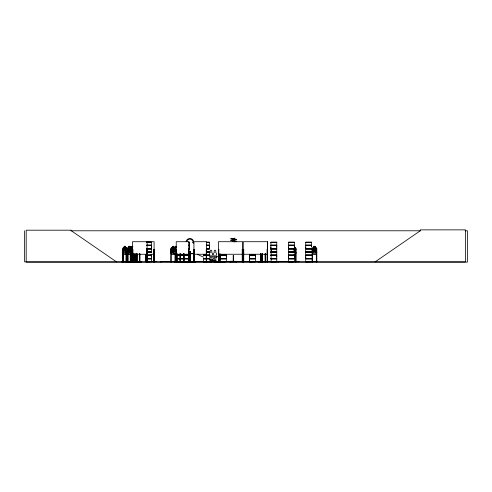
<?xml version="1.0" encoding="UTF-8"?>
<svg xmlns="http://www.w3.org/2000/svg" width="492" height="492" viewBox="0 0 492 492"><rect width="100%" height="100%" fill="white"/><g stroke="black" fill="none" stroke-linecap="round" stroke-linejoin="round"><path stroke-width="0.74" d="M145.718 258.386L145.718 255.502M151.573 256.947L151.573 255.502L145.712 255.502L145.712 258.386L151.579 258.386L151.579 255.502M151.573 247.082L151.573 245.643L146.573 245.643M188.725 245.643L189.592 245.643L189.586 248.522L188.725 248.522M209.407 247.082L209.407 245.643L206.48 245.643M226.345 256.947L226.345 255.502L220.484 255.502M249.555 258.386L249.555 255.502L255.416 255.502L255.41 258.386L249.549 258.386L249.549 255.502M255.41 256.947L255.41 255.502M270.889 248.522L270.889 245.643L276.756 245.643L276.75 248.522L270.889 248.522L270.895 247.082M276.75 256.947L276.75 255.502L270.889 255.502M276.75 247.082L276.75 245.643M288.509 258.386L288.509 255.502L294.376 255.502L294.37 258.386L288.509 258.386L288.515 256.947M294.376 248.522L288.509 248.522L288.515 247.082M294.37 256.947L294.37 255.502M311.577 258.386L305.71 258.386L305.716 256.947M311.577 248.522L305.71 248.522L305.716 247.082M311.571 245.643L311.571 247.082L311.577 245.643L305.71 245.643L305.71 248.522M209.414 261.744L203.35 261.805L208.614 261.633M217.655 261.861L222.353 261.861M269.88 261.633L258.269 261.867M211.794 261.16L212.113 255.114A1.568 1.568 0 0 0 211.794 252.648L211.794 250.957A0.781 0.781 0 0 0 211.007 250.176A0.781 0.781 0 0 0 210.225 250.957L210.225 252.648A1.568 1.568 0 0 0 209.9 255.114L210.225 261.16L211.818 261.178L211.72 261.861M216 261.498L216.185 260.846L216.369 261.842L215.699 261.756L216.117 255.114A1.568 1.568 0 0 0 215.791 252.648L215.791 250.957A0.781 0.781 0 0 0 215.01 250.176A0.781 0.781 0 0 0 214.223 250.957L214.223 252.648A1.568 1.568 0 0 0 213.897 255.114L214.254 261.726L214.678 261.849M145.7 261.861L145.712 258.964L151.579 258.964L151.579 261.744L145.269 261.609L149.113 261.836M183.774 261.412L183.707 261.75M210.896 260.502L211.173 260.489M215.047 260.256L215.17 260.489M220.428 261.621L220.508 261.184L220.594 261.621M276.762 252.033L270.883 252.033L276.762 251.879L276.756 249.106L270.889 249.106M270.877 261.861L276.762 261.744L276.756 258.964L270.889 258.964M234.832 241.012L231.547 240.643L236.498 241.412L235.471 241.664L236.16 241.431L234.77 241.043M174.236 261.83L195.994 261.615L186.843 261.867M195.988 261.83L174.242 261.805M141.401 261.836L121.364 261.603L124.144 261.861M141.425 261.627L125.214 261.621M130.94 254.063L131.401 252.531L131.37 248.386L130.927 247.845L131.425 248.386L131.671 261.842M126.186 247.833L126.659 248.374L126.659 252.519L126.198 254.056L123.252 254.056M130.927 254.013L131.346 252.525L132.004 254.063M131.425 252.531L130.958 254.063L128.006 254.063L127.692 248.417L128.068 247.894L131.721 247.894L131.678 246.301L131.647 247.845M260.403 261.83L260.409 253.755M121.333 261.824L124.113 261.818M131.407 261.836L131.327 248.411L130.909 247.894L131.376 248.411L132.022 247.845M131.567 261.83L131.585 249.333M131.856 261.633L131.954 249.333M296.141 252.531L295.612 254.063L294.167 254.063M316.731 252.525L316.215 254.013L312.666 254.013L312.205 252.525L312.205 248.417L312.641 247.845L313.693 247.845L313.693 246.301L315.237 246.301L315.188 247.894L315.956 248.411L315.956 251.289L315.188 252.525L313.748 252.525L312.974 251.289L312.974 248.411L313.748 247.894L313.748 246.351L315.188 246.351M316.78 252.531L316.251 254.063L312.629 254.063L312.149 252.531M217.298 261.867L217.519 261.836M218.743 261.861L218.755 261.412M243.632 261.836L243.675 249.333L243.263 249.333M243.86 261.609L242.101 261.805L242.169 261.412M130.675 261.836L130.706 253.755M130.866 261.83L130.847 261.412L131.364 261.412M132.084 261.83L131.997 249.333L131.542 249.333M127.957 253.731L130.362 247.845M255.422 261.744L249.536 261.861M176.726 261.805L176.739 261.412M189.764 261.83L189.887 251.799M229.702 261.713L230.096 261.787L230.158 261.258L236.424 261.363L230.158 261.344M230.115 261.393L230.176 261.867M271.018 261.83L271.061 261.412M231.547 240.643L230.933 240.379M130.109 252.525L130.731 251.289L130.749 248.411L130.122 247.894M130.749 251.289L130.122 252.525L128.941 252.525L128.32 251.289L128.32 248.411L128.941 247.894L128.91 246.301L128.879 247.845M176.142 250.508C175.472 252.857 173.707 252.353 175.81 250.17C173.768 248.398 175.589 247.476 176.111 249.819M294.068 249.364C294.763 247.298 295.938 248.989 294.142 250.176C296.282 252.371 294.456 252.833 293.835 250.508M130.165 248.392L129.47 249.819L128.443 248.405L129.224 250.17C127.471 252.021 129.082 252.974 129.488 250.508C129.931 252.968 131.469 252.027 129.74 250.176L130.528 248.405L128.941 248.411L128.953 251.289L130.122 251.289L130.109 248.411M230.994 240.453L231.658 240.643M294.548 252.525L295.323 251.289L295.323 248.411L294.548 247.894L294.597 246.301M215.115 261.621L216.179 261.744M215.275 261.861L215.637 261.849M215.908 261.842L216.302 261.861M221.412 261.867L221.068 261.861M127.625 248.392L128.049 247.845L127.625 248.392L127.668 261.867M123.301 247.833L122.865 248.386L123.314 247.882L126.198 247.882M130.38 248.392L130.78 247.845M130.417 248.417L130.81 247.845M176.468 254.063L171.333 254.063L170.859 252.531L170.859 248.392L171.345 247.845L172.397 247.845M170.908 248.417L171.37 247.894L175.416 247.894L175.361 246.301L176.388 246.301M174.309 247.845L173.817 248.392L173.817 252.531L174.297 254.063M210.016 261.498L209.832 260.846L209.709 261.861M211.529 261.787L212.181 261.664L212.181 260.846L212.003 261.498M124.193 247.882L123.566 248.398L123.566 251.277L124.193 252.513L125.362 252.513L125.989 251.277L125.989 248.398L125.362 247.882L125.405 246.289L124.119 246.289L124.162 247.882M128.326 248.411L128.953 247.894M131.081 248.411L131.721 247.894M288.497 251.886L294.382 252.033M288.509 261.744L288.515 258.964L294.376 258.964L294.376 261.744L288.497 261.861M375.113 261.867L420.279 230.785L420.279 229.869L465.438 229.869L465.438 261.867L24.6 261.867L24.6 230.785M175.416 247.894L174.642 248.411L174.642 251.289L175.416 252.525M217.144 261.793L217.458 261.855M224.334 261.867L224.057 261.793M233.048 238.423L235.133 238.233L230.699 238.811L232.23 239.094M230.994 238.848L233.054 238.429M211.578 261.867L210.121 261.861L211.818 261.615M210.355 261.861L210.681 261.849M210.656 261.861L210.25 261.726M212.058 261.861L211.831 261.787M212.157 261.756L209.832 261.664M213.682 261.867L213.829 260.846L214.014 261.498M214.315 261.756L226.357 261.744L226.345 258.964L220.484 258.964M170.699 261.836L170.829 249.333L171.253 249.333L171.302 261.867M291.375 261.836L291.436 261.412M305.698 251.886L311.584 252.002M311.584 261.744L305.698 261.861M215.139 260.403L214.961 260.539M234.032 241.83L235.742 241.646M234.309 239.34L236.769 239.739C227.525 240.588 234.315 240.293 236.043 239.506M70.774 230.785L420.512 230.785M465.094 230.785L467.4 230.785L467.4 262.131L26.187 262.131L26.187 230.195L71.352 230.195L71.352 230.785L116.512 261.867M146.567 242.169L151.585 242.169M188.725 242.162L189.592 242.169M206.48 242.156L209.414 242.169M270.883 242.169L276.762 242.169M288.503 242.169L294.382 242.169M305.71 242.169L311.584 242.169M146.567 242.273L151.585 242.285L151.573 245.065L146.573 245.065M188.737 242.279L189.592 242.273L189.592 245.065L188.725 245.065M206.388 242.279L209.414 242.279L209.407 245.065L206.48 245.065M146.579 242.458L151.573 242.458M188.719 242.458L189.586 242.458L189.586 245.065M206.363 242.458L209.407 242.458M270.895 242.458L276.75 242.458M288.515 242.458L294.37 242.458M305.716 242.458L311.571 242.458M147.157 245.262L151.622 245.262M188.762 245.262L189.629 245.262M206.48 245.262L209.451 245.262M270.852 245.262L276.799 245.262M288.472 245.262L294.419 245.262M305.673 245.262L311.62 245.262M147.157 245.44L151.622 245.44M188.762 245.44L189.629 245.44M206.48 245.44L209.451 245.44M270.852 245.44L276.799 245.44M288.472 245.44L294.419 245.44M305.673 245.44L311.62 245.44M294.376 245.643L288.509 245.643L288.509 248.522M128.873 246.301L130.165 246.301L130.165 247.845L131.678 247.845M128.91 246.351L130.122 246.351M131.69 246.351L132.877 246.351M172.452 246.351L173.891 246.351L173.891 247.894M132.692 246.609L131.93 246.609L131.93 247.125L132.692 247.125M176.597 246.609L175.669 246.609L175.669 247.125L176.597 247.125M123.264 247.833L124.15 247.833M125.374 247.833L126.216 247.833M128.018 247.845L128.91 247.845M175.361 247.845L173.94 247.845L173.94 246.301L172.397 246.301L172.452 247.894L171.677 248.411L171.677 251.289L172.452 252.525L173.891 252.525L174.334 254.013M294.597 247.845L295.6 247.845L296.141 248.386L296.141 261.867M315.237 247.845L316.233 247.845L316.78 248.386L316.842 261.836M294.548 247.894L295.575 247.894M312.666 247.894L316.215 247.894L316.731 248.411M126.167 247.882L126.659 248.374M173.891 248.411L172.452 248.411L172.452 251.289L173.891 251.289M146.573 248.522L151.579 248.522L151.579 245.643M206.48 248.522L209.414 248.522L209.414 245.643M147.157 248.724L151.622 248.724M188.762 248.724L189.629 248.724M206.48 248.724L209.451 248.724M270.852 248.724L276.799 248.724M288.472 248.724L294.419 248.724M305.673 248.724L311.62 248.724M147.157 248.903L151.622 248.903M188.762 248.903L189.629 248.903M206.48 248.903L209.451 248.903M270.852 248.903L276.799 248.903M288.472 248.903L294.419 248.903M305.673 248.903L311.62 248.903M146.573 249.106L151.579 249.106L151.579 251.879L146.579 251.806M188.725 249.106L189.592 249.106M206.48 249.106L209.414 249.106M294.376 249.106L288.509 249.106L288.509 251.879L294.382 251.886M311.577 249.106L305.71 249.106L305.71 251.879L311.584 251.879L305.716 251.806M126.579 249.321L126.143 249.321L126.13 261.867M130.884 249.333L131.327 249.333M132.477 249.333L132.858 249.333L132.84 261.83M176.241 249.333L176.591 249.333M193.934 249.333L194.291 249.333M218.399 249.333L218.854 249.333M242.667 249.333L242.212 249.333L242.212 261.867M271.11 249.333L271.535 249.333M296.092 249.333L295.667 249.333L295.618 261.867M312.125 249.333L312.549 249.333L312.5 261.867M316.731 249.333L316.307 249.333L316.356 261.867M189.752 251.375L190.213 251.375M190.232 261.867L190.213 251.277L189.752 251.277L189.752 251.799L190.213 251.701M189.586 251.806L188.719 251.806L189.592 251.886M189.752 251.799L190.213 251.799M206.48 251.799L209.407 251.806L206.48 251.886M270.895 251.806L276.75 251.806M288.515 251.806L294.37 251.806M146.567 251.886L151.585 251.886M146.567 252.002L151.585 252.033M188.725 252.027L189.592 252.033M206.48 251.99L209.414 252.002M146.567 252.138L151.585 252.15M188.737 252.15L189.592 252.138M206.48 252.132L209.414 252.15M270.883 252.138L276.762 252.15L276.75 254.924L270.889 254.924M294.382 252.15L288.503 252.15L288.515 254.924L294.376 254.924M311.584 252.138L305.71 252.15L305.716 254.924L311.577 254.924M146.579 252.316L151.573 252.316M188.719 252.316L189.586 252.316M206.363 252.316L209.407 252.316M270.895 252.316L276.75 252.316M288.515 252.316L294.37 252.316M305.716 252.316L311.571 252.316M122.895 248.386L122.895 252.519M189.807 253.38L190.33 253.38L190.398 261.836M190.736 253.503L194.002 253.503M190.736 253.767L194.002 253.767M189.807 253.903L190.33 253.903M123.283 254.001L126.198 254.001M128.037 254.013L130.958 254.013M171.37 254.013L176.462 254.013M294.161 254.013L295.575 254.013M189.807 254.032L190.33 254.032M132.477 254.253L147.077 254.253M151.026 254.253L154.101 254.253M176.241 254.253L188.78 254.253M193.934 254.253L206.474 254.253M218.399 254.253L242.624 254.253M243.263 254.253L267.488 254.253M145.712 254.924L151.579 254.924M177.975 254.924L183.448 254.924M184.119 254.924L189.592 254.924M203.547 254.924L209.414 254.924M220.484 254.924L226.351 254.924M249.549 254.924L255.416 254.924M145.669 255.127L151.622 255.127M177.938 255.127L183.485 255.127M184.082 255.127L189.629 255.127M203.503 255.127L209.451 255.127M220.441 255.127L226.388 255.127M249.505 255.127L255.459 255.127M270.852 255.127L276.799 255.127M288.472 255.127L294.419 255.127M305.673 255.127L311.62 255.127M145.669 255.305L151.622 255.305M177.938 255.305L183.485 255.305M184.082 255.305L189.629 255.305M203.503 255.305L209.451 255.305M220.441 255.305L226.388 255.305M249.505 255.305L255.459 255.305M270.852 255.305L276.799 255.305M288.472 255.305L294.419 255.305M305.673 255.305L311.62 255.305M190.213 255.453L189.752 255.453L189.752 255.975M233.522 255.428L233.208 255.428L233.202 261.301M177.975 255.502L183.448 255.502M184.119 255.502L189.592 255.502M189.752 255.502L190.213 255.551M203.547 255.502L209.414 255.502M311.577 255.502L305.71 255.502L305.71 258.386M189.752 255.877L190.213 255.877M177.975 258.386L183.448 258.386M184.119 258.386L189.592 258.386M203.547 258.386L209.414 258.386M220.484 258.386L226.351 258.386L226.351 255.502M270.889 258.386L276.756 258.386L276.756 255.502M145.669 258.583L151.622 258.583M177.938 258.583L183.485 258.583M184.082 258.583L189.629 258.583M203.503 258.583L209.451 258.583M220.441 258.583L226.388 258.583M249.505 258.583L255.459 258.583M270.852 258.583L276.799 258.583M288.472 258.583L294.419 258.583M305.673 258.583L311.62 258.583M145.669 258.761L151.622 258.761M177.938 258.761L183.485 258.761M184.082 258.761L189.629 258.761M203.503 258.761L209.451 258.761M220.441 258.761L226.388 258.761M249.505 258.761L255.459 258.761M270.852 258.761L276.799 258.761M288.472 258.761L294.419 258.761M305.673 258.761L311.62 258.761M177.975 258.964L183.448 258.964M184.119 258.964L189.592 258.964M209.414 258.964L203.547 258.964L203.528 261.861M249.549 261.744L249.549 258.964L255.416 258.964L255.416 261.744M311.577 258.964L305.71 258.964L305.71 261.744M214.223 261.16L215.822 261.178M122.717 261.4L123.234 261.4M126.1 261.4L126.622 261.4M127.981 261.412L127.459 261.412L127.465 261.867M130.743 261.412L130.22 261.412L130.22 261.867M131.499 261.412L132.047 261.412M132.446 261.412L132.895 261.412M133.166 261.412L134.187 261.412M136.081 261.412L135.534 261.412L135.509 261.83M136.61 261.412L137.133 261.412L137.133 261.867M139.47 261.412L139.919 261.412M146.794 261.412L147.243 261.412M153.818 261.412L154.267 261.412M312.076 261.412L312.598 261.412L312.598 261.867M316.78 261.412L316.258 261.412L316.258 261.867M152.311 261.633L156.118 261.633M171.302 261.541L185.312 261.836M214.248 261.615L215.822 261.615M271.584 261.541L275.243 261.541L275.243 261.867M291.959 261.541L295.618 261.541M312.598 261.541L316.258 261.541M145.288 261.633L151.573 261.664M203.35 261.627L209.407 261.664M226.345 261.664L213.958 261.855M229.653 261.781L236.892 261.781L236.455 261.787L236.437 261.301M255.41 261.664L249.555 261.664L249.555 258.964M270.895 261.664L276.75 261.664M288.515 261.664L294.37 261.664M305.716 261.664L311.571 261.664M141.425 261.805L125.245 261.824M174.383 248.38L173.153 249.819C172.624 247.476 170.804 248.398 172.846 250.17C170.687 252.378 172.594 252.839 173.178 250.508L173.996 251.953M232.064 239.075L234.42 239.327M230.896 240.459L232.353 240.133M181.487 261.615L181.443 261.412M242.298 261.836L242.316 261.412M136.653 253.755L136.733 261.836M136.899 261.836L136.997 253.755M135.761 261.609L135.675 261.412M132.735 261.83L132.729 249.333M267.082 261.83L267.033 261.412M130.731 248.411L130.109 247.894L130.122 246.301M193.522 243.3L192.569 242.39L193.227 242.39A3.296 3.296 0 0 0 186.745 241.535M174.918 247.894L175.435 248.411L175.416 251.289M131.616 248.46L131.229 248.565M128.326 251.289L128.953 252.525M123.959 247.833L126.346 253.669M136.702 261.805L136.745 253.755M243.349 261.805L243.306 249.333M127.981 261.793L127.945 249.333L127.502 249.333L127.514 261.867M127.625 252.531L128.012 254.063M122.865 252.519L123.289 254.056M316.682 261.412L316.682 261.867M312.149 248.392L312.076 261.867M298.896 261.867L298.896 261.48L160.7 261.48L160.7 261.867M298.06 261.48L298.06 261.867M296.043 261.412L296.043 261.867M295.717 261.412L295.717 261.867M294.548 248.411L294.548 251.289M294.29 246.609L294.29 247.125M291.959 261.867L291.91 261.412L291.861 261.867M291.485 261.412L291.535 261.867M278.466 261.48L278.466 261.867M278.164 261.48L278.164 261.867M277.629 261.48L277.629 261.867M275.717 261.412L275.766 261.867M275.668 261.412L275.668 261.867M275.292 261.412L275.342 261.867M271.486 261.412L271.584 261.867M271.19 248.417L271.19 252.525M271.141 248.392L271.11 261.867M267.605 261.867L267.611 249.333L267.076 249.333L267.113 261.867L267.181 261.412M267.55 261.867L267.488 241.713L243.263 241.713L243.263 261.867M267.445 241.713L267.445 261.867M265.582 253.755L265.582 261.867M265.477 253.755L265.477 261.867M265.428 261.412L265.409 261.867M265.25 253.755L265.323 261.867M265.151 253.755L265.176 261.867L265.114 261.412M262.371 261.412L262.371 261.867M262.334 253.755L262.273 261.867M262.199 253.755L262.181 261.867M262.058 261.412L262.088 261.867L262.052 253.755M261.904 253.755L261.879 261.867M260.729 261.412L260.729 261.867M260.711 253.755L260.717 261.867M260.563 253.755L260.575 261.867M260.496 261.412L260.434 261.867M243.718 249.333L243.725 261.867M242.716 261.412L242.716 261.867M242.562 261.412L242.568 261.867L242.624 241.713L218.399 241.713L218.442 261.867L218.503 261.412M236.369 261.258L236.369 261.867M233.497 255.428L233.528 261.301M220.133 261.412L220.133 261.867M220.084 253.86L220.09 261.867M219.924 253.86L219.924 261.867M218.811 249.333L218.897 261.867M218.356 261.412L218.263 261.621M215.367 261.498L215.367 260.127L214.647 260.127L214.647 261.498M211.695 261.178L211.695 261.615M211.369 261.498L211.369 260.127L210.65 260.127L210.65 261.498M206.609 261.867L206.615 249.333L206.259 249.333L206.234 261.867M206.468 261.867L206.474 241.713L193.934 241.713L193.916 261.867M206.376 261.412L206.376 261.867M205.619 261.412L205.619 261.867M205.57 261.412L205.57 261.867M204.789 261.48L204.789 261.867M195.004 261.48L195.004 261.867M194.309 261.412L194.315 261.867M194.291 253.86L194.211 261.867L194.149 249.333M194.076 249.333L194.082 261.867M189.906 254.032L189.906 261.867M189.592 245.643L189.592 248.522M188.934 261.867L188.916 249.333L188.565 249.333L188.565 261.867L188.541 261.412M188.78 261.867L188.78 241.713L176.241 241.713L176.241 261.867M188.707 249.333L188.682 261.867M187.169 261.48L187.169 261.867M186.376 261.48L186.376 261.867M184.076 253.755L184.076 261.867M183.996 253.755L183.996 261.867L183.928 261.412M183.707 253.755L183.664 261.867M183.627 253.755L183.584 261.867M181.345 261.412L181.345 261.867M181.019 261.412L181.019 261.867M180.97 261.412L180.921 261.867M180.496 261.412L180.496 261.867M180.459 253.755L180.416 261.867M180.318 261.412L180.306 261.867M180.09 253.755L180.09 261.867M180.004 253.755L180.023 261.867M177.292 261.48L177.292 261.867L177.212 253.755M177.169 261.412L177.169 261.867M176.788 253.755L176.837 261.867M176.591 253.86L176.622 261.867M176.48 261.412L176.499 261.867L176.382 249.333M176.357 261.412L176.357 261.867M175.484 261.412L175.466 261.867M175.435 253.755L175.386 261.867M175.06 261.412L175.054 261.867M175.011 253.755L174.961 261.867M171.204 261.412L171.204 261.867M170.878 261.412L170.878 261.867M161.616 261.48L161.616 261.867M160.822 261.48L160.822 261.867M154.26 261.867L154.23 249.333L153.848 249.333L153.824 261.867M154.224 261.412L154.131 261.867M154.051 261.867L154.101 241.713L132.477 241.713L132.489 261.867M153.984 249.333L153.953 261.867M147.206 261.867L147.206 249.333L146.825 249.333L146.8 261.867M147.077 241.713L147.077 261.867L146.96 249.333M146.93 261.412L146.93 261.867M145.718 258.964L145.718 261.664M139.882 253.86L139.912 261.867M139.777 261.412L139.777 261.867M139.753 253.86L139.703 261.867M139.636 253.86L139.636 261.867M139.5 253.86L139.488 261.867M137.09 253.755L137.077 261.867M136.813 261.412L136.813 261.867M135.989 253.755L136.001 261.867L135.94 261.412M135.583 253.755L135.577 261.867M134.144 253.755L134.187 261.867L134.052 253.755M133.996 261.412L133.984 261.867M133.849 261.412L133.861 261.867M133.793 253.755L133.756 261.867M133.652 253.755L133.695 261.867M133.56 253.755L133.603 261.867M133.492 261.412L133.504 261.867M133.357 261.412L133.369 261.867M133.301 253.755L133.221 261.867L133.209 253.755M132.612 249.333L132.699 261.867M132.582 261.412L132.582 261.867M132.274 248.411L132.274 251.289M131.229 249.333L131.229 261.867M131.161 261.412L131.161 261.867M130.983 249.333L130.983 261.867M130.884 253.017L130.909 261.867M130.614 253.755L130.558 261.867L130.546 261.412M130.355 253.755L130.355 261.867M130.263 253.755L130.275 261.867M127.846 249.333L127.791 261.867L127.779 261.412M126.629 248.374L126.567 261.861L126.481 249.321M126.432 261.4L126.413 261.861M126.29 261.4L126.303 261.861M126.235 249.321L126.198 261.861M123.234 261.861L123.197 249.321L122.76 249.321L122.76 261.861L122.852 249.321M123.098 249.321L123.141 261.861M123.049 261.4L123.031 261.861M122.908 261.4L122.92 261.861M211.904 259.948A43.111 38.388 0 0 1 214.088 258.515M216.363 257.205A43.111 38.388 0 0 1 219.942 255.483M214.063 261.049A37.497 9.766 19.6 0 1 212.304 260.452M210.551 259.837A37.497 9.766 19.6 0 1 209.389 259.413M203.682 257.162A37.497 9.766 19.6 0 1 197.218 254.241M220.711 257.365A1.045 0.738 -90 0 1 220.711 255.889M186.05 241.363A3.948 3.948 0 0 1 193.817 242.39M215.773 255.883A1.045 1.045 0 0 1 215.773 257.359M214.297 257.359A1.045 1.045 0 0 1 214.297 255.883M211.775 255.883A1.045 1.045 0 0 1 211.775 257.359M210.293 257.359A1.045 1.045 0 0 1 210.293 255.883M315.815 251.947L315.292 251.953L314.474 250.508C313.89 252.839 311.983 252.378 314.142 250.17C312.1 248.398 313.921 247.476 314.45 249.819C315.028 247.599 316.873 248.066 314.782 250.176L315.815 251.947M218.036 261.732L218.325 261.867L218.036 261.732M223.159 261.732L223.46 261.855L223.159 261.732M276.762 242.285L270.883 242.279L270.895 245.065L276.756 245.065L276.756 242.285M294.382 242.285L288.503 242.279L288.515 245.065L294.376 245.065L294.376 242.285M311.584 242.273L305.71 242.285L305.716 245.065L311.577 245.065L311.577 242.285M125.153 246.597L124.402 246.597L124.402 247.113L125.153 247.113L125.153 246.597M129.913 246.609L129.15 246.609L129.162 247.125L129.913 247.125L129.913 246.609M173.633 246.609L172.71 246.609L172.71 247.125L173.633 247.125L173.633 246.609M314.929 246.609L314.001 246.609L314.001 247.125L314.929 247.125L314.929 246.609M125.362 248.398L124.193 248.398L124.193 251.277L125.362 251.277L125.362 248.398M315.188 248.411L313.748 248.411L313.748 251.289L315.188 251.289L315.188 248.411M190.736 253.275L189.574 253.275L189.574 253.995L190.736 253.995L190.736 253.275M205.785 261.867L205.828 261.412L205.785 261.867"/></g></svg>
